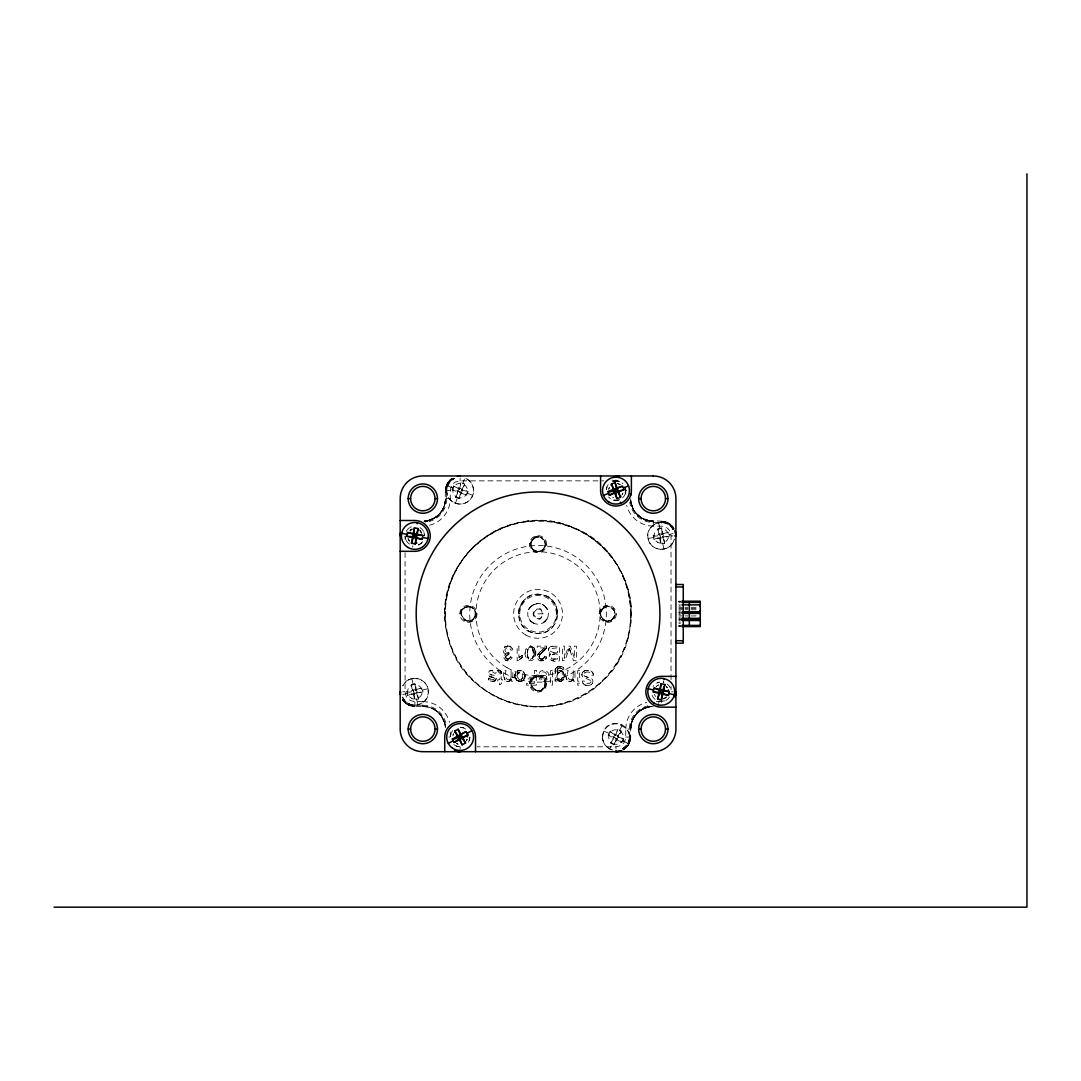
<?xml version="1.0" encoding="UTF-8"?>
<svg xmlns="http://www.w3.org/2000/svg" width="1081" height="1081" viewBox="0 0 1081 1081"><rect width="100%" height="100%" fill="white"/><g stroke="black" fill="none" stroke-linecap="round" stroke-linejoin="round"><path stroke-width="0.75" stroke-dasharray="5 3.75" d="M445.399 727.581L445.223 724.608L445.372 727.04A22.633 22.633 0 0 0 422.82 706.433L422.82 701.542L413.888 701.515L410.24 700.393A10.229 10.229 0 0 1 406.24 696.38L405.078 691.759L405.078 552.661M405.078 539.257L405.078 535.906M445.467 492.625L447.102 483.896L451.98 478.437A14.58 14.58 0 0 0 445.507 490.639M630.047 741.323L627.304 746.322L622.899 749.971C628.264 747.187 631.29 740.998 630.655 735.039M402.794 697.704C408.361 710.785 430.454 705.096 428.238 690.543M525.623 653.343C524.123 641.357 539.987 646.56 534.865 656.667C531.92 666.612 521.218 655.802 526.163 649.168M510.61 656.748L508.921 659.153L506.327 658.748L505.8 655.951L508.8 654.627L509.002 653.032L505.935 652.708L504.827 649.789L507.07 647.465L509.543 647.884L510.786 650.208L512.556 649.938L512.097 648.303L509.475 646.1L505.543 646.397L503.03 649.978L503.584 652.559L505.813 654.046L503.962 655.991L504.151 658.559L506.232 660.464L509.421 660.626L512.218 657.667L510.61 656.748C510.624 661.004 503.435 659.167 506.084 655.532M562.593 671.477L564.404 675.382L563.323 679.706L560.728 681.3L556.823 679.868L556.823 681.192L555.242 681.192L555.269 670.923M556.918 675.99L558.418 672.463L561.836 673.031M493.49 677.409C486.315 678.436 486.882 668.355 493.747 670.571C498.111 672.314 495.666 675.098 492.963 671.99C491.193 671.071 488.45 673.517 490.382 674.544A9.351 9.351 0 0 0 491.747 674.963C498.219 674.693 497.301 684.124 490.301 681.003L491.315 681.273M538.757 675.774C539.946 674.098 549.391 677.598 545.986 673.058C545.148 672.017 543.648 671.666 542.392 672.085C538.703 676.247 538.162 670.733 543.04 670.423C557.12 671.598 541.189 690.894 538.757 675.922M561.823 670.977L559.904 670.585A3.838 3.838 0 0 0 556.999 671.909L557.134 669.68A2.973 2.973 0 0 1 561.607 668.49M445.304 622.21C436.427 556.066 511.462 500.057 572.335 527.244C635.155 549.013 651.694 640.682 600.414 683.016C553.161 729.472 463.992 703.907 448.52 639.466C432.697 588.969 468.559 530.433 521.11 522.258C580.74 509.002 640.776 566.295 630.331 626.48M556.999 671.909L557.472 668.909L557.012 671.315A9.58 9.58 0 0 1 557.12 669.571M539.487 658.315L539.257 655.654M538.973 656.829L539.568 655.113M630.399 739.931L630.885 724.608L630.628 729.067L625.764 729.067L625.737 738.012L624.602 741.647A10.229 10.229 0 0 1 620.602 745.66L615.981 746.809L477.275 746.809M429.495 525.244A27.363 27.363 0 0 0 450.264 498.598L450.385 489.666L451.507 486.018A10.229 10.229 0 0 1 455.52 482.018L460.128 480.856L603.86 480.856M527.447 654.991L528.244 658.126C525.677 656.667 529.15 643.857 527.447 651.681A22.444 22.444 0 0 0 527.514 655.708L528.244 658.126A2.648 2.648 0 0 0 532.568 658.329M602.549 737.499C604.414 708.731 645.87 731.607 623.007 748.511M450.345 490.639L445.467 490.639A14.661 14.661 0 0 1 452.101 478.356C443.494 483.572 445.629 494.666 445.223 503.057L445.494 498.598L450.345 498.598M625.764 737.039L630.655 737.039L628.926 743.958L625.277 748.349M534.811 649.776L535.109 651.735A20.093 20.093 0 0 1 535.176 653.343L534.636 657.532L535.081 651.424M630.75 726.851C631.642 716.325 640.709 707.298 651.262 706.528A22.633 22.633 0 0 0 630.655 729.067C630.439 717.77 639.817 707.447 651.073 706.528M533.041 656.951L532.474 658.261C534.771 656.248 531.906 644.979 533.284 650.965A20.607 20.607 0 0 1 533.392 653.343L532.69 657.897L530.42 659.302M527.393 653.343L527.879 649.289M505.597 657.41L506.476 655.194A3.662 3.662 0 0 1 508.502 654.613M539.662 654.978L545.405 649.357L546.743 646.141L537.203 646.141L537.203 647.911L544.378 647.911C542 650.762 534.663 654.573 538.135 659.342C540.541 663.585 549.743 658.153 544.716 656.302L543.365 658.937L540.176 658.91M533.163 613.832C545.108 595.05 545.108 632.628 533.163 613.832L542.946 613.832A4.892 4.892 0 0 1 535.608 618.075A4.892 4.892 0 0 1 535.608 609.603A4.892 4.892 0 0 1 542.946 613.832M625.075 487.031L625.764 490.639L625.075 494.233L625.602 488.855A9.783 9.783 0 0 1 622.751 497.706M649.978 706.731A22.498 22.498 0 0 0 630.723 729.067C630.507 718.473 638.736 708.582 649.168 706.812L640.898 710.122L635.79 714.703M564.431 675.922L563.215 679.827M445.372 500.638C444.575 511.962 434.184 521.461 422.82 521.245L427.279 521.001L422.82 521.272M630.75 727.04L631.034 724.946M555.242 672.058C553.58 666.774 561.417 664.275 563.823 668.288L562.958 667.207A3.121 3.121 0 0 1 564.025 669.788M445.521 489.193L447.939 482.491L452.101 478.356L447.939 482.491L445.467 490.639L447.845 482.612L451.98 478.437M445.358 500.827C444.48 511.286 435.508 520.258 425.049 521.137M544.419 657.788L544.716 656.302L543.108 659.059M630.601 738.499L628.264 745.066L622.724 750.065A14.661 14.661 0 0 0 630.655 737.039M540.919 594.496C516.029 589.604 510.056 630.939 535.406 633.209C560.093 637.804 565.931 596.982 540.919 594.496M518.88 610.022L518.502 613.832L519.718 613.832M445.467 498.598C445.467 509.989 436.251 520.339 424.86 521.15A22.633 22.633 0 0 0 445.467 498.598A22.498 22.498 0 0 1 423.928 521.15M450.574 735.837L451.034 733.431L450.507 735.256M469.911 737.039L469.222 740.634L469.735 738.809M515.678 672.855C510.151 682.624 527.393 684.259 524.798 674.639C524.447 668.342 513.745 669.558 515.083 676.03A5.189 5.189 0 0 0 523.299 680.611M606.441 489.436L606.9 487.031L606.373 488.855M630.655 729.067L632.236 720.73L631.628 722.5M412.658 547.229L412.942 545.729M455.574 497.274L459.533 489.328L461.033 482.626A33.903 18.458 20.5 0 1 464.681 483.991A36.159 3.202 -69.5 0 1 459.222 498.638A33.903 18.458 20.5 0 1 455.574 497.274A36.159 3.202 -69.5 0 1 461.033 482.626M459.222 498.638L460.722 491.936L464.681 483.991M658.748 702.636L659.086 701.137M663.423 682.381L663.775 680.895M496.341 678.341L495.152 680.638L492.477 681.368M546.486 656.572L546.027 658.397L546.324 657.545M627.602 639.466L628.723 635.115M674.166 539.689A13.445 13.445 0 0 1 654.154 547.324A13.445 13.445 0 0 1 652.167 526.001A13.445 13.445 0 0 1 673.247 529.812C666.491 514.61 642.641 525.501 648.532 540.23C652.005 552.756 672.031 551.823 674.328 539.041M555.364 669.963L555.566 669.004A11.999 11.999 0 0 0 555.296 672.058A9.851 9.851 0 0 1 555.661 668.409M519.096 609.089L519.353 608.171M452.912 735.702L453.304 734.337M609.171 487.936L608.779 489.301A7.337 7.337 0 0 1 609.468 487.261M631.088 724.648L632.236 720.73M546.473 647.6L546.675 646.911M568.836 649.708L569.322 648.276L570.336 651.384L569.484 648.789M569.957 650.249L573.471 660.721L576.43 660.721L576.43 646.141L574.484 646.141L574.484 658.518L570.282 646.141L568.633 646.141L564.323 658.343L564.323 646.141L562.39 646.141L562.39 660.721L564.917 660.721L569.174 648.708M452.115 489.72L453.48 486.072A36.159 3.202 20.5 0 1 468.141 491.544L466.776 495.193A36.159 3.202 20.5 0 1 452.115 489.72L458.817 491.233L466.776 495.193M447.331 486.504L450.142 481.626L454.547 478.41A13.445 13.445 0 0 0 449.507 498.882A13.445 13.445 0 0 0 470.586 499.071C476.221 492.585 473.41 481.329 465.384 478.261M568.241 651.384L568.984 649.249M563.12 679.949L561.201 681.192L563.633 679.233L564.133 673.882M444.48 505.178C441.899 514.015 433.413 520.718 424.198 521.11M452.777 487.896L447.534 485.937C444.845 492.598 448.642 500.881 455.425 503.233L457.56 497.503M462.695 483.761L464.695 478.397M610.562 742.998L614.616 737.445L617.981 729.229A33.903 18.458 28.3 0 1 621.413 731.08A36.159 3.202 -61.7 0 1 613.994 744.85A33.903 18.458 28.3 0 1 610.562 742.998A36.159 3.202 -61.7 0 1 617.981 729.229M613.994 744.85L617.359 736.62L621.413 731.08M520.002 606.36L525.65 598.712M608.184 735.039L610.022 731.621A36.159 3.202 28.3 0 1 623.791 739.026L621.953 742.458A36.159 3.202 28.3 0 1 608.184 735.039L614.616 737.445L621.953 742.458M466.965 739.688L466.316 740.971L466.951 739.742M510.408 657.545L507.962 659.302M603.874 731.202L609.076 733.31M546.959 619.156L542.176 623.359L545.392 621.17L547.581 617.954M622.805 493.328L622.129 494.652A7.337 7.337 0 0 0 622.94 492.977M632.385 720.405L634.344 716.676L633.331 718.392M543.675 651.086L546.54 647.411A3.635 3.635 0 0 0 546.77 646.141A3.338 3.338 0 0 1 546.54 647.411M611.278 749.633L609.616 748.876L612.508 743.498M619.467 730.58L622.359 725.202L623.399 725.824M539.324 655.518L540.757 653.735M518.556 660.329L517.15 660.815L517.15 646.141L518.907 646.141L518.907 657.572A11.31 11.31 0 0 1 522.555 655.464M616.008 664.801L618.508 660.748M413.347 694.191L414.091 692.989L411.199 684.584A33.903 18.458 -13 0 1 414.996 683.705A36.159 3.202 77 0 1 418.509 698.948A33.903 18.458 -13 0 1 414.726 699.826A36.159 3.202 77 0 1 411.199 684.584M418.509 698.948L415.617 690.543L416.374 689.34M538.743 653.262L537.554 655.045L543.324 649.086A6.675 6.675 0 0 0 544.392 647.924M659.667 538.27L660.45 537.095L657.856 528.595A33.903 18.458 -11 0 1 661.68 527.852A36.159 3.202 79 0 1 664.666 543.216A33.903 18.458 -11 0 1 660.842 543.959A36.159 3.202 79 0 1 657.856 528.595M664.666 543.216L662.058 534.717L662.856 533.541M511.272 679.692C505.313 685.827 501.895 674.909 504.381 670.585L506.151 670.585C504.611 672.652 505.435 682.597 510.286 679.057A1.892 1.892 0 0 0 510.705 678.476L510.948 677.841A6.513 6.513 0 0 0 511.097 676.314L511.097 670.585L512.867 670.585L512.867 681.192L511.272 681.192L511.272 679.692L507.948 681.368L508.975 681.26M573.389 679.692C567.687 685.34 563.85 676.111 566.498 670.585L568.268 670.585C566.728 672.652 567.552 682.597 572.39 679.057A1.892 1.892 0 0 0 572.822 678.476L573.052 677.841A6.513 6.513 0 0 0 573.2 676.314L573.214 670.585L574.984 670.585L574.984 681.192L573.389 681.192L573.389 679.692L570.065 681.368L572.754 680.422M544.513 657.559L541.784 659.302L543.905 658.505M634.466 716.487L637.29 713.068M504.314 655.275L505.813 654.046M540.419 654.086L538.973 656.707L540.054 658.829M410.091 531.149L412.158 529.082L410.848 529.771M541.405 653.1L543.108 651.573M540.581 651.478L542.784 649.573M626.358 747.403L624.129 749.214A15.458 15.458 0 0 0 628.169 745.174M583.929 671.206L584.213 671.044A6.31 6.31 0 0 1 586.915 670.342L590.902 671.071A4.621 4.621 0 0 1 592.658 672.679A5.081 5.081 0 0 1 593.428 674.99L591.591 675.449L591.118 673.787A2.757 2.757 0 0 0 590.429 672.963L590.037 672.679A4.973 4.973 0 0 0 585.159 672.544L584.807 672.733A2.176 2.176 0 0 0 584.24 675.733M509.867 680.949L510.637 680.422M409.672 530.717L412.158 529.082A7.337 7.337 0 0 0 409.159 531.284M663.964 698.583L666.45 696.948M521.123 657.924L521.799 657.518M591.28 684.489L590.469 684.935A6.972 6.972 0 0 1 587.794 685.422M665.437 697.785L662.869 698.921M657.248 685.624L658.559 684.949L656.072 686.584A7.337 7.337 0 0 1 658.032 685.178M528.839 596.604L529.704 596.172M457.533 491.814L458.817 491.233M453.48 486.072L461.438 490.044L462.722 489.45M522.096 655.586L522.542 657.14L518.285 660.815A9.04 9.04 0 0 1 522.596 657.302M406.794 691.624C412.01 694.786 422.914 682.8 422.914 691.908A36.159 3.202 -13 0 1 407.672 695.421L406.794 691.624A36.159 3.202 -13 0 1 422.036 688.111M407.672 695.421L414.091 692.989L422.914 691.908M428.292 691.164C428.454 677.746 407.983 673.449 402.781 685.854A13.445 13.445 0 0 1 423.414 681.395A13.445 13.445 0 0 1 422.941 702.501A13.445 13.445 0 0 1 402.524 697.123M653.208 535.487C658.302 538.824 669.625 527.231 669.301 536.325A36.159 3.202 -11 0 1 653.951 539.311L653.208 535.487A36.159 3.202 -11 0 1 668.558 532.501M653.951 539.311L660.45 537.095L669.301 536.325M613.251 737.864L614.616 737.445M610.022 731.621L617.359 736.62L618.724 736.215M657.653 682.679L659.478 682.152A9.783 9.783 0 0 0 653.032 686.476M536.771 536.946L530.798 540.919L535.46 536.662L530.906 542.54C531.852 537.716 538.041 535.217 542.067 538.027M467.1 606.617L463.344 608.522L461.236 612.211C462.182 607.387 468.37 604.874 472.397 607.698M469.681 621.048L473.437 619.156L475.545 615.467L472.289 620.048L467.06 621.048L463.209 619.021L461.06 613.508L459.83 613.454M606.427 606.617L600.468 610.589L605.13 606.319L600.577 612.211C601.522 607.387 607.711 604.874 611.738 607.698M536.771 676.287L530.798 680.26L535.46 675.99L530.906 681.868C531.852 677.057 538.041 674.544 542.067 677.368M410.658 678.99L413.01 678.449M416.698 705.082L419.05 704.542M561.039 681.233L556.823 679.868A3.919 3.919 0 0 0 559.89 681.408L559.58 681.354M657.518 522.988L659.896 522.528M662.626 549.283L664.991 548.824M402.767 694.556L407.213 693.529M422.509 690.002L427.954 688.732M612.792 723.973L613.467 723.824M497.49 670.571L501.016 671.409L501.3 679.773L502.624 679.773L502.624 681.192L501.3 681.192L501.3 683.8L499.53 684.868L499.53 681.192L497.76 681.192L497.76 679.773L499.53 679.773C502.016 671.693 498.746 673.679 497.49 670.571L499.692 670.49M648.06 538.473L653.573 537.527M668.963 534.406L673.085 533.609M612.387 481.545L615.981 480.856L619.589 481.545M619.589 499.719L615.981 500.408L612.387 499.719M552.513 646.208C546.986 645.884 548.216 653.519 550.634 654.113C545.121 658.937 555.445 663.477 559.377 660.721L559.377 646.141L551.445 646.384L553.796 646.141M488.301 678.368L488.923 680.017L488.301 678.368L490.071 678.098L491.233 679.679L493.76 679.638L494.517 678.179L492.72 677.179M541.743 660.815L543.608 660.545L539.865 660.518L540.757 660.734M614.211 481.018L618.373 481.153M617.764 500.246L613.603 500.111M648.83 706.663L653.289 706.406M625.615 490.206L625.764 490.206A9.026 9.026 0 0 0 625.669 489.112M615.562 480.856L612.089 480.18M625.777 490.639L626.791 490.639M665.545 521.853L670.544 524.596L674.193 528.987C669.558 519.434 657.788 521.272 649.168 520.866C639.479 519.204 631.615 510.61 630.75 500.827L630.885 503.057L630.628 498.598M671.031 679.638L671.031 535.906L669.882 531.298A10.229 10.229 0 0 0 665.869 527.285L662.234 526.163L653.289 526.123L653.289 521.245A22.633 22.633 0 0 1 630.75 500.638L632.236 506.935L635.79 512.962M671.031 535.906L673.044 535.906M678.882 601.198L680.408 601.198M678.219 601.617L680.962 601.617M678.882 602.414L680.408 602.414M678.882 604.86L680.408 604.86M678.882 606.076L680.408 606.076M678.882 607.306L683.462 607.306M685.003 607.306L688.057 607.306M691.11 607.306L698.907 607.306M678.882 608.535L683.462 608.535M685.003 608.535L688.057 608.535M691.11 608.535L698.745 608.535M678.882 609.752L683.462 609.752M685.003 609.752L688.057 609.752M691.11 609.752L698.907 609.752M678.882 610.968L680.408 610.968M678.882 612.197L680.408 612.184L678.882 612.278M678.882 613.508L680.408 613.427M556.364 613.832A18.336 18.336 0 0 0 528.879 597.942A18.336 18.336 0 0 0 528.852 629.683A18.336 18.336 0 0 0 556.364 613.832L557.62 613.832L556.756 608.171M630.696 613.832A92.642 92.642 0 0 0 491.72 533.595A92.642 92.642 0 0 0 491.72 694.07A92.642 92.642 0 0 0 630.696 613.832L631.196 613.832A93.128 93.128 0 0 0 491.49 533.176A93.128 93.128 0 0 0 491.49 694.488A93.128 93.128 0 0 0 631.196 613.832M678.882 614.643L680.408 614.643M678.882 615.859L683.462 615.954M685.003 615.859L688.057 615.954M691.11 615.954L698.745 615.859M678.882 617.183L680.408 617.183M678.882 618.4L680.408 618.305M678.882 619.264L680.408 619.264M678.882 619.535L680.408 619.616M678.882 620.494L680.408 620.494M678.882 622.075L680.408 622.075M678.882 623.291L680.408 623.291M678.882 625.386L680.408 625.386M678.219 626.061L680.962 626.061M678.882 626.602L680.408 626.602M554.08 652.856L557.431 652.856L557.431 647.816L550.945 648.586L550.459 651.275L554.08 652.856L551.945 652.613L552.85 652.802M402.591 691.759L405.078 691.759M671.544 691.759L673.044 691.759M656.302 701.542L664.856 700.853L658.87 701.245L661.261 701.542L661.261 702.555M422.82 705.204L414.861 705.204A13.364 13.364 0 0 1 402.727 697.502M445.372 727.04C444.602 717.176 436.697 708.487 426.941 706.812C418.658 706.136 407.699 708.406 402.578 699.785A14.661 14.661 0 0 0 414.861 706.433L414.861 701.542M448.818 737.039L449.831 737.039M498.827 670.409L500.787 671.085M664.153 521.488L661.261 521.245L661.261 526.123M411.969 706.177L414.861 706.433L408.118 704.798L402.578 699.785L405.564 703.082L410.577 705.825M529.501 543.797L530.73 543.851L532.771 549.256L537.73 551.499L543.013 549.58L545.202 545.824C543.851 553.391 531.838 553.094 530.839 545.486M546.608 544.54A8.567 8.567 0 0 0 534.109 536.568A8.567 8.567 0 0 0 533.46 551.391A8.567 8.567 0 0 0 546.608 544.54L545.378 544.486L544.189 540.149M599.171 613.454L600.401 613.508L601.536 617.778L600.509 615.143M616.278 614.211A8.567 8.567 0 0 1 603.117 621.062A8.567 8.567 0 0 1 603.766 606.238A8.567 8.567 0 0 1 616.278 614.211L615.048 614.157L613.859 609.819M476.951 614.211A8.567 8.567 0 0 1 463.79 621.062A8.567 8.567 0 0 1 464.438 606.238A8.567 8.567 0 0 1 476.951 614.211L475.721 614.157L474.532 609.819M529.501 683.124L530.73 683.178L532.771 688.597L537.73 690.827L541.797 689.813L545.31 686.746L540.649 691.016L545.202 685.151C543.851 692.718 531.838 692.435 530.839 684.814M546.608 683.881A8.567 8.567 0 0 1 533.46 690.718A8.567 8.567 0 0 1 534.109 675.909A8.567 8.567 0 0 1 546.608 683.881L545.378 683.827A7.337 7.337 0 0 1 534.109 689.692A7.337 7.337 0 0 1 534.676 677.003A7.337 7.337 0 0 1 545.378 683.827L544.189 679.49M661.261 521.245L669.409 523.717L674.287 529.163A14.58 14.58 0 0 0 661.261 521.285L668.18 522.974L672.571 526.623M635.723 512.867L642.614 518.556L653.289 521.245L644.952 519.65L653.289 521.245L648.83 521.001L653.289 521.245A22.498 22.498 0 0 1 630.831 500.814M441.764 716.676L445.088 724.946C443.224 714.5 433.44 706.352 422.82 706.433L424.86 706.528M422.82 706.406L427.279 706.663M555.499 659.045C547.689 660.869 551.661 651.059 557.431 654.532L557.431 659.045L552.405 658.856L553.202 658.991M460.128 727.256L463.722 727.945M460.128 746.809L456.533 746.133M583.024 683.395A3.973 3.973 0 0 0 584.348 684.624L584.929 684.908A6.405 6.405 0 0 0 586.267 685.3L587.01 685.395A9.188 9.188 0 0 0 588.159 685.422M539.568 658.41L542.04 659.302M651.073 521.137L646.722 520.258M564.079 669.788L562.309 669.531A1.784 1.784 0 0 0 561.742 668.315M559.904 670.585L562.809 671.666L564.35 674.855M662.721 521.285L669.288 523.636L673.449 527.758A15.458 15.458 0 0 0 669.396 523.731M413.401 706.393L406.834 704.042L402.673 699.907A15.458 15.458 0 0 0 406.713 703.947M515.151 676.03A7.418 7.418 0 0 1 515.61 672.828A7.594 7.594 0 0 0 515.164 676.341L516.448 679.949L519.975 681.368M540.757 537.352C532.163 533.703 526.528 547.743 535.352 550.986C543.946 554.634 549.594 540.595 540.757 537.352L544.878 541.473M610.427 607.022C604.765 604.63 598.523 610.873 600.901 616.535L605.022 620.656L607.4 621.156L611.468 620.143L614.981 617.089L610.319 621.345L614.873 615.481C613.9 620.372 607.563 622.832 603.563 619.872C612.008 625.913 620.278 610.765 610.427 607.022L614.548 611.13M471.086 607.022C445.669 606.4 475.829 636.547 475.208 611.13L471.086 607.022L473.573 608.644M540.757 676.679C515.34 676.057 545.5 706.217 544.878 680.8L540.757 676.679L543.243 678.314M461.438 490.044L468.141 491.544M559.89 681.368L558.201 680.989M454.317 502.76C459.722 505.462 466.803 503.881 470.546 499.138A13.445 13.445 0 0 0 465.938 478.505M584.172 675.584A1.676 1.676 0 0 0 584.47 675.963L585.294 676.49A5.31 5.31 0 0 0 585.875 676.706L590.321 677.99A5.351 5.351 0 0 1 591.307 678.503L591.929 679.003M492.139 677.03L489.531 676.193L492.585 677.152M617.278 483.41L619.886 484.423L617.278 483.41A7.337 7.337 0 0 1 620.48 484.842M518.015 681.016L518.948 681.273M602.549 736.81C602.36 742.809 606.671 748.538 612.481 750.011M455.425 503.233L456.574 503.597M507.003 659.153L505.57 657.032M568.025 525.65L572.335 527.244M467.478 493.382L472.721 495.328M617.359 736.62L623.791 739.026M544.635 595.428L545.527 595.78M649.168 520.866C640.236 518.907 632.574 511.867 631.034 502.719L634.344 510.989M620.697 724.446L622.359 725.202M457.736 743.971L456.385 743.35L457.425 743.85M623.521 741.093L624.318 741.525M622.899 740.755L627.818 743.417M640.709 517.421L637.29 514.61L642.614 518.556M608.576 748.255L609.616 748.876M412.429 690.259L413.645 691.002M416.077 692.529L417.28 693.272M548.108 597.077L548.918 597.577M500.327 670.72L501.3 673.666A9.688 9.688 0 0 0 501.165 671.679M602.536 619.021L605.022 620.656M658.897 534.311L660.072 535.109M662.45 536.703L663.626 537.5M490.139 674.395L490.206 674.436A8.202 8.202 0 0 0 491.747 674.949M549.702 598.131L550.472 598.712M590.55 680.368L582.902 677.192A3.554 3.554 0 0 1 581.983 674.976M540.527 659.086L539.162 657.788M516.448 679.949L517.177 680.571M437.089 711.501L435.508 710.082L438.832 713.068M551.891 599.996L554.31 602.968M557.769 678.895L561.039 679.557L562.66 676.044A5.04 5.04 0 0 0 561.958 672.977M408.902 540.189L409.672 541.095A7.337 7.337 0 0 1 408.159 538.906L409.902 541.311M419.901 530.595L421.576 532.96M666.45 686.584L667.261 687.557L666.315 686.449A7.337 7.337 0 0 1 667.477 687.881M421.671 533.203L420.036 530.717L420.86 531.703M671.625 525.528L673.436 527.771M534.068 647.857L530.406 645.884L533.73 647.343L534.609 649.073M408.037 538.608L409.672 541.095M563.755 672.963L563.242 672.152A4.202 4.202 0 0 0 559.688 670.612M554.823 603.779L555.283 604.617M532.541 648.546L533.406 653.343A21.728 21.728 0 0 1 533.352 654.991M515.853 679.179L515.164 677.219M458.939 488.031L459.533 489.328M460.722 491.936L461.317 493.233M555.715 605.482L556.107 606.36M622.832 575.281L624.656 579.551M566.593 678.8C567.606 683.07 565.768 674.071 566.62 678.895A8.04 8.04 0 0 1 566.525 677.638M504.489 678.8C506.016 683.341 503.705 673.517 504.503 678.895A8.04 8.04 0 0 1 504.408 677.638M534.352 648.424L534.973 650.559M569.444 648.668L570.011 650.424M615.17 734.296L615.575 735.661M616.4 738.418L616.805 739.769M423.941 532.311L424.63 535.906M405.24 537.689L405.767 539.5M501.071 671.531L501.3 673.666M411.82 678.665L413.199 684.624M416.509 698.907L417.888 704.866M602.779 739.553L602.928 740.228M658.694 522.704L659.856 528.704M662.653 543.108L663.815 549.107M602.59 738.174L602.671 738.863M414.996 683.705L415.617 690.543M414.091 692.989L414.726 699.826M661.68 527.852L662.058 534.717M660.45 537.095L660.842 543.959M535.109 651.735L535.176 653.343M671.031 686.327L671.031 689.664M629.426 737.039L629.426 729.067A23.714 23.714 0 0 1 649.803 705.528M625.764 491.058L625.764 494.085M615.981 479.829L615.981 480.842M615.981 746.809L615.981 748.822M460.128 478.37L460.128 480.856M460.128 747.336L460.128 748.836M450.345 732.08L450.345 736.607A9.783 9.783 0 0 1 452.682 730.675M446.683 498.598L446.683 490.639A13.364 13.364 0 0 1 454.993 478.234M613.643 497.584A7.337 7.337 0 0 1 612.616 497.152M420.036 530.717A7.337 7.337 0 0 1 421.374 532.541M666.328 697.056A7.337 7.337 0 0 1 663.275 698.812M655.559 696.394A7.337 7.337 0 0 1 654.343 694.218M467.181 739.026A7.337 7.337 0 0 1 466.573 740.539M458.425 744.174A7.337 7.337 0 0 1 456.628 743.485M453.074 735.012A7.337 7.337 0 0 1 453.682 733.54M673.085 529.582A13.364 13.364 0 0 0 661.261 522.501L653.289 522.461A23.714 23.714 0 0 1 629.75 502.097M629.385 737.039A13.364 13.364 0 0 1 622.886 748.538M422.82 705.285A23.714 23.714 0 0 1 446.358 725.581M446.615 498.598A23.714 23.714 0 0 1 425.157 522.285M611.873 749.836A13.445 13.445 0 0 1 604.63 729.837A13.445 13.445 0 0 1 625.804 727.851A13.445 13.445 0 0 1 622.413 748.849M618.683 500.044A9.783 9.783 0 0 1 608.549 496.99M606.292 489.274A9.783 9.783 0 0 1 609.495 483.315M613.778 481.099A9.783 9.783 0 0 1 622.913 483.72M625.845 729.067A27.363 27.363 0 0 1 646.614 702.434M669.517 697.015A9.783 9.783 0 0 1 659.14 701.312M655.1 699.353A9.783 9.783 0 0 1 651.857 694.461M663.045 682.152A9.783 9.783 0 0 1 663.95 682.368M667.18 683.989A9.783 9.783 0 0 1 670.788 689.583M653.289 526.042A27.363 27.363 0 0 1 626.656 505.273M616.4 480.856A9.026 9.026 0 0 1 619.818 481.64M422.82 701.623A27.363 27.363 0 0 1 449.466 722.392M469.911 737.485A9.783 9.783 0 0 1 467.343 743.647M453.898 744.579A9.783 9.783 0 0 0 459.493 746.809A9.026 9.026 0 0 1 456.304 746.039M460.992 727.283A9.783 9.783 0 0 1 466.897 729.972M422.712 541.73A9.783 9.783 0 0 1 417.55 545.31M409.51 544.094A9.783 9.783 0 0 1 405.091 536.338M406.172 531.42A9.783 9.783 0 0 1 412.172 526.501A9.134 9.134 0 0 0 410.145 527.366M420.077 527.636A9.783 9.783 0 0 1 424.63 535.473M510.989 679.53A3.689 3.689 0 0 1 504.314 678.976M573.092 679.53A3.689 3.689 0 0 1 566.43 678.976M539.973 654.532A25.079 25.079 0 0 1 542.311 652.316M528.163 648.478A2.73 2.73 0 0 1 532.636 648.478M495.03 680.476A4.513 4.513 0 0 1 488.044 678.463M492.341 679.881A2.284 2.284 0 0 1 489.882 678.152M490.72 676.611A13.269 13.269 0 0 1 489.625 676.247M510.962 676.341A4.162 4.162 0 0 1 510.435 679.152M524.758 675.909A5.716 5.716 0 0 1 523.245 680.49M557.404 669.666A2.689 2.689 0 0 1 562.417 669.477M555.783 668.436A4.824 4.824 0 0 1 562.85 667.599M557.674 678.949A4.635 4.635 0 0 1 557.012 676.003M573.079 676.341A4.162 4.162 0 0 1 572.552 679.152M583.2 683.638A4.378 4.378 0 0 1 582.321 681.098L584.253 681.016L584.713 682.449A2.446 2.446 0 0 0 585.713 683.368L588.861 683.665L590.672 682.584A1.851 1.851 0 0 0 590.956 681.773A2.067 2.067 0 0 0 590.942 681.165A1.676 1.676 0 0 0 590.415 680.246M592.293 683.476A3.635 3.635 0 0 1 591.28 684.489M591.793 678.773A3.554 3.554 0 0 1 592.091 683.665M587.564 677.179A39.146 39.146 0 0 1 586.132 676.787M585.875 676.706A5.027 5.027 0 0 1 585.091 676.395M584.308 673.26A2.338 2.338 0 0 1 584.97 672.625M586.632 685.354A6.621 6.621 0 0 1 584.929 684.922M590.915 671.031A4.878 4.878 0 0 1 593.401 674.99M584.199 671.017A6.486 6.486 0 0 1 587.294 670.342M581.997 675.26A4.229 4.229 0 0 1 581.97 674.409M582.645 672.382A4.229 4.229 0 0 1 583.983 671.098M581.943 674.693A4.094 4.094 0 0 1 582.794 672.247M516.853 675.706C523.839 691.57 525.366 660.761 516.853 675.706M548.337 650.208L548.77 648.451L548.337 650.33M524.88 675.895L523.272 680.206C527.636 676.233 523.069 667.774 517.448 671.058C520.92 669.112 525.298 671.896 524.88 675.895M546.702 676.949L545.729 679.071L546.702 676.949L540.527 676.949A3.5 3.5 0 0 0 541.176 678.909A3.162 3.162 0 0 0 546.716 676.949M549.553 655.181L549.175 656.032L550.215 654.424L549.553 655.181M557.742 673.031L557.12 674.247L558.674 672.328L557.742 673.031M562.458 677.706L560.917 679.625L562.458 677.706M517.731 672.909L517.069 674.166L518.745 672.166L517.731 672.909M522.893 677.638L521.218 679.625L522.893 677.638M529.514 607.954L528.541 609.711L532.176 605.292L538.054 603.468L533.933 604.32L529.514 607.954M519.272 657.262L522.542 655.41L519.272 657.262M421.766 542.824L418.455 545L421.766 542.824M505.138 646.627L504.395 647.208L507.921 645.884L505.138 646.627M644.627 708.163L640.898 710.122L649.168 706.812L644.627 708.163M435.211 517.556L426.941 520.866L435.211 517.556M558.499 666.491L557.31 666.95L559.944 666.342L558.499 666.491M490.99 670.517L489.95 670.842L492.152 670.409L490.99 670.517M509.002 653.032L506.543 653.032L509.002 653.032M553.202 654.586L552.459 654.708L554.296 654.532L553.202 654.586M536.284 670.585L534.338 670.585L534.338 677.219L527.542 677.219L527.542 678.895L534.338 678.895L534.338 683.489L526.474 683.489L526.474 685.165L536.284 685.165L536.284 670.585M552.364 670.585L550.594 670.585L550.594 685.165L552.364 685.165L552.364 670.585M579.484 670.585L577.727 670.585L577.727 681.192L579.484 681.192L579.484 670.585M579.484 683.138L577.727 683.138L577.727 685.165L579.484 685.165L579.484 683.138M553.891 660.721L551.202 660.275L553.891 660.721M508.029 660.815L505.854 660.302L508.029 660.815M543.932 605.292L542.176 604.32L545.392 606.509L547.581 609.711L543.932 605.292M533.933 623.359L530.717 621.17L528.541 617.954L530.717 621.17L533.933 623.359M511.11 647.006L509.678 646.168L512.097 648.303L511.11 647.006M525.839 635.006A24.444 24.444 0 0 0 562.498 613.832A24.444 24.444 0 0 0 525.839 592.672A24.444 24.444 0 0 0 525.839 635.006M528.271 630.764A19.553 19.553 0 0 0 557.607 613.832A19.553 19.553 0 0 0 528.271 596.901A19.553 19.553 0 0 0 528.271 630.764M456.466 496.99A7.337 7.337 0 0 0 467.465 490.639A7.337 7.337 0 0 0 456.466 484.288A7.337 7.337 0 0 0 456.466 496.99M657.586 542.257A7.337 7.337 0 0 0 668.585 535.906A7.337 7.337 0 0 0 657.586 529.555A7.337 7.337 0 0 0 657.586 542.257M612.319 743.39A7.337 7.337 0 0 0 623.318 737.039A7.337 7.337 0 0 0 612.319 730.688A7.337 7.337 0 0 0 612.319 743.39M411.185 698.11A7.337 7.337 0 0 0 422.185 691.759A7.337 7.337 0 0 0 411.185 685.408A7.337 7.337 0 0 0 411.185 698.11M604.063 620.183A7.337 7.337 0 0 0 615.062 613.832A7.337 7.337 0 0 0 604.063 607.481A7.337 7.337 0 0 0 604.063 620.183M532.865 622.818A10.378 10.378 0 0 0 548.432 613.832A10.378 10.378 0 0 0 532.865 604.86A10.378 10.378 0 0 0 532.865 622.818M464.722 620.183A7.337 7.337 0 0 0 475.721 613.832A7.337 7.337 0 0 0 464.722 607.481A7.337 7.337 0 0 0 464.722 620.183M534.392 550.513A7.337 7.337 0 0 0 545.392 544.162A7.337 7.337 0 0 0 534.392 537.811A7.337 7.337 0 0 0 534.392 550.513M503.895 673.004A68.319 68.319 0 0 0 606.373 613.832A68.319 68.319 0 0 0 503.895 554.661A68.319 68.319 0 0 0 503.895 673.004M507.016 667.612A62.09 62.09 0 0 0 600.144 613.832A62.09 62.09 0 0 0 507.016 560.066A62.09 62.09 0 0 0 507.016 667.612M543.027 651.438A12.418 12.418 0 0 0 546.756 647.533A12.283 12.283 0 0 1 543.027 651.451"/><path stroke-width="1.5" d="M411.456 543.216L413.672 536.703L414.428 527.852A33.903 18.458 11 0 1 418.252 528.595A36.159 3.202 -79 0 1 415.28 543.959A33.903 18.458 11 0 1 411.456 543.216A36.159 3.202 -79 0 1 414.428 527.852M415.28 543.959L416.05 535.109L418.252 528.595M657.599 698.948L660.045 692.529L661.126 683.705A33.903 18.458 13 0 1 664.923 684.584A36.159 3.202 -77 0 1 661.396 699.826A33.903 18.458 13 0 1 657.599 698.948A36.159 3.202 -77 0 1 661.126 683.705M661.396 699.826L662.477 691.002L664.923 684.584M406.807 536.325L407.551 532.501A36.159 3.202 11 0 1 422.901 535.487L422.158 539.311A36.159 3.202 11 0 1 406.807 536.325L413.672 536.703L422.158 539.311M417.198 523.839L417.415 522.704M422.536 537.527L428.049 538.473M653.208 691.908L654.073 688.111A36.159 3.202 13 0 1 669.315 691.624L668.436 695.421A36.159 3.202 13 0 1 653.208 691.908L660.045 692.529L668.436 695.421M669.288 691.745L660.505 690.543L654.073 688.111M658.234 704.866L658.397 704.123M664.112 679.409L664.288 678.665M675.314 696.042L675.922 691.759L674.706 691.759M459.303 739.769L459.709 738.418L454.709 731.08A33.903 18.458 -28.3 0 1 458.141 729.229A36.159 3.202 61.7 0 1 465.546 742.998A33.903 18.458 -28.3 0 1 462.114 744.85A36.159 3.202 61.7 0 1 454.709 731.08M465.546 742.998L460.533 735.661L460.952 734.296M614.805 493.233L615.386 491.936L611.427 483.991A33.903 18.458 -20.5 0 1 615.075 482.626A36.159 3.202 69.5 0 1 620.548 497.274A33.903 18.458 -20.5 0 1 616.9 498.638A36.159 3.202 69.5 0 1 611.427 483.991M620.548 497.274L616.589 489.328L617.17 488.031M452.317 739.026C458.182 740.701 465.533 726.256 467.938 735.039A36.159 3.202 -28.3 0 1 454.169 742.458L452.317 739.026A36.159 3.202 -28.3 0 1 466.087 731.621M454.169 742.458L459.709 738.418L467.938 735.039M412.483 537.5L413.672 536.703M407.551 532.501L416.05 535.109L417.225 534.311M658.842 693.272L660.045 692.529M662.477 691.002L663.68 690.259M607.981 491.544C613.549 494.003 622.805 480.694 623.994 489.72A36.159 3.202 -20.5 0 1 609.346 495.193L607.981 491.544A36.159 3.202 -20.5 0 1 622.629 486.072M609.346 495.193L615.386 491.936L623.994 489.72M448.291 743.417L453.209 740.755M467.033 733.31L471.965 730.661M603.387 495.328L608.63 493.382M623.345 487.896L628.588 485.937M621.616 750.592L615.981 751.7L615.981 750.484M408.145 498.598L410.604 498.598M435.048 498.598A12.229 12.229 0 0 0 416.712 488.017A12.229 12.229 0 0 0 416.712 509.192A12.229 12.229 0 0 0 435.048 498.598L437.494 498.598A14.661 14.661 0 0 0 415.523 485.882A14.661 14.661 0 0 0 415.509 511.286A14.661 14.661 0 0 0 437.508 498.598M638.614 498.598L641.06 498.598M665.518 498.598A12.229 12.229 0 0 0 647.181 488.017A12.229 12.229 0 0 0 647.181 509.192A12.229 12.229 0 0 0 665.518 498.598L667.95 498.598A14.661 14.661 0 0 0 645.992 485.882A14.661 14.661 0 0 0 645.979 511.286A14.661 14.661 0 0 0 667.977 498.598M400.186 520.501L414.861 520.501A15.404 15.404 0 0 1 430.252 535.906A15.404 15.404 0 0 1 414.861 551.31L400.186 551.31M400.551 535.906L400.443 533.014A14.58 14.58 0 0 0 400.227 535.906M674.706 535.906L675.922 535.906L675.314 531.622M675.922 584.497L683.26 584.497L683.26 643.154L675.922 643.168M675.922 586.942L683.26 586.942M681.935 601.198L700.272 601.198L700.272 626.588L681.935 626.602M681.935 602.414L700.272 602.414M681.935 604.86L700.272 604.86M699.61 606.076L700.285 606.076M699.61 610.968L700.285 610.968M681.935 613.427L700.272 613.427M681.935 618.305L700.272 618.305M681.935 619.264L700.272 619.264M681.935 619.535L700.272 619.535M681.935 620.494L700.272 620.494M681.935 625.386L700.272 625.386M675.922 640.722L683.26 640.722M675.922 676.368L661.261 676.368A15.404 15.404 0 0 0 645.857 691.759A15.404 15.404 0 0 0 661.261 707.163L675.922 707.163M400.443 694.651L400.551 691.759M408.145 729.067L410.604 729.067M435.062 729.067A12.215 12.215 0 0 0 416.753 718.473A12.215 12.215 0 0 0 416.726 739.634A12.215 12.215 0 0 0 435.062 729.067L437.494 729.067A14.661 14.661 0 0 0 415.523 716.352A14.661 14.661 0 0 0 415.509 741.755A14.661 14.661 0 0 0 437.508 729.067M665.518 729.067A12.229 12.229 0 0 0 647.181 718.487A12.229 12.229 0 0 0 647.181 739.647A12.229 12.229 0 0 0 665.518 729.067L667.95 729.067A14.661 14.661 0 0 0 645.992 716.352A14.661 14.661 0 0 0 645.979 741.755A14.661 14.661 0 0 0 667.977 729.067M638.614 729.067L641.06 729.067M54.05 907.175L1026.95 907.175L1026.95 173.825M615.981 476.167L618.873 476.221M416.05 535.109L422.901 535.487M401.659 533.338L407.145 534.406M648.154 688.732L653.613 690.002M668.909 693.529L674.355 694.799M457.398 736.215L458.749 736.62M461.506 737.445L462.857 737.864M454.506 750.592L460.128 751.7L460.128 750.484M613.386 489.45L614.684 490.044M617.292 491.233L618.589 491.814M413.253 533.541L414.05 534.717M415.658 537.095L416.455 538.27M659.748 689.34L660.505 690.543M662.018 692.989L662.775 694.191M620.291 502.152L620.683 503.233M458.141 729.229L460.533 735.661M459.709 738.418L462.114 744.85M615.075 482.626L616.589 489.328M615.386 491.936L616.9 498.638M689.34 602.428L689.34 610.954M689.34 613.427L689.34 618.305M689.34 620.508L689.34 625.291M631.385 475.964L631.385 490.639A15.404 15.404 0 0 1 615.981 506.03A15.404 15.404 0 0 1 600.59 490.639L600.59 475.964M630.655 493.625L630.655 495.611M475.532 751.7L475.532 737.039A15.404 15.404 0 0 0 460.128 721.635A15.404 15.404 0 0 0 444.723 737.039L444.723 751.7M457.979 476.167A14.58 14.58 0 0 1 460.128 476.018L460.128 476.167M620.899 496.084A7.337 7.337 0 0 1 620.345 496.53M611.076 485.193A7.337 7.337 0 0 1 611.63 484.734M416.915 542.946A7.337 7.337 0 0 1 415.496 543.216M417.536 529.082A7.337 7.337 0 0 1 418.806 529.731M668.369 689.948A7.337 7.337 0 0 1 668.585 692.083M454.52 732.31A7.337 7.337 0 0 1 455.533 731.324M467.114 734.796A7.337 7.337 0 0 1 467.465 736.918M400.429 694.434A14.661 14.661 0 0 1 400.186 691.759M615.981 476.018A14.58 14.58 0 0 1 618.683 476.262M674.895 530.501A14.661 14.661 0 0 1 675.922 535.946M675.922 691.718A14.661 14.661 0 0 1 674.895 697.164M621.386 750.673A14.661 14.661 0 0 1 615.981 751.7M455.196 750.822A14.58 14.58 0 0 0 460.128 751.66A14.661 14.661 0 0 1 454.723 750.673M457.452 476.208A14.661 14.661 0 0 1 460.128 475.964M653.289 475.964L422.82 475.964A22.633 22.633 0 0 0 400.186 498.598L400.186 729.067A22.633 22.633 0 0 0 422.82 751.7L653.289 751.7A22.633 22.633 0 0 0 675.922 729.067L675.922 498.598A22.633 22.633 0 0 0 653.289 475.964M700.272 612.184L681.935 612.184L700.272 612.197M609.035 502.138A13.445 13.445 0 0 0 629.426 490.896A13.445 13.445 0 0 0 609.495 478.856A13.445 13.445 0 0 0 609.035 502.138M408.037 547.486A13.445 13.445 0 0 0 428.306 536.027A13.445 13.445 0 0 0 408.24 524.204A13.445 13.445 0 0 0 408.037 547.486M654.032 703.096A13.445 13.445 0 0 0 674.693 692.353A13.445 13.445 0 0 0 655.059 679.841A13.445 13.445 0 0 0 654.032 703.096M452.439 748.066A13.445 13.445 0 0 0 473.519 738.174A13.445 13.445 0 0 0 454.412 724.865A13.445 13.445 0 0 0 452.439 748.066M477.126 719.365A121.856 121.856 0 0 0 659.91 613.832A121.856 121.856 0 0 0 477.126 508.3A121.856 121.856 0 0 0 477.126 719.365"/></g></svg>
